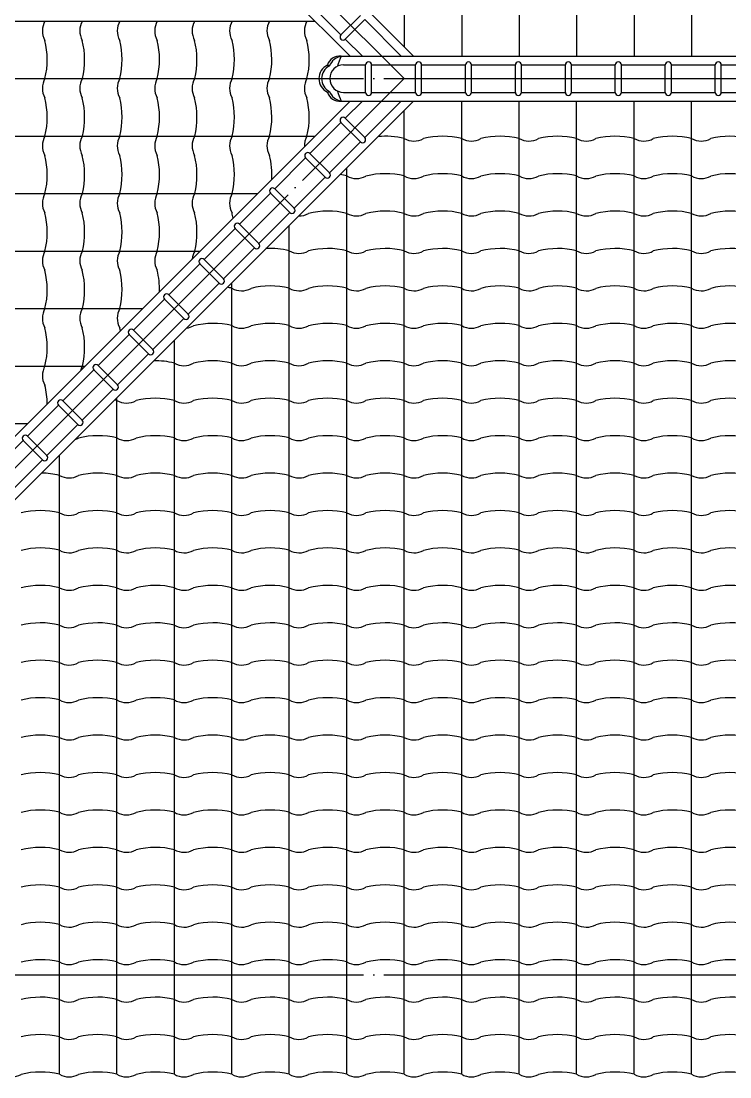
# Model space of a CAD drawing. Extents: x 383128 to 416768, y -129942 to -106182.
# Drawn here: x 393956 to 397432, y -123371 to -118193 of the extents above; entities that cross this region are included whole.
import ezdxf

# ---------------------------------------------------------------- set-up
doc = ezdxf.new("R2010")
doc.units = 0
doc.header["$LTSCALE"] = 50
doc.header["$MEASUREMENT"] = 0
doc.linetypes.add('CEN', pattern=[62, 60, -1, 0, -1])
for name, color, linetype in [('CEN', 1, 'CEN'), ('HAT', 5, 'CONTINUOUS'), ('WALLI', 4, 'CONTINUOUS'), ('WID', 4, 'CONTINUOUS')]:
    doc.layers.add(name, color=color, linetype=linetype)

msp = doc.modelspace()

# ---------------------------------------------------------------- linework, layer by layer
at = {"layer": 'CEN'}
for p, q in [((390951.4073, -113591.19446), (395834.96789, -118474.75505)), ((389534.96789, -118474.75505), (412564.96789, -118474.75505)), ((390951.4073, -123358.31564), (395834.96789, -118474.75505)), ((389534.96789, -122869.75505), (412564.96789, -122869.75505))]:
    msp.add_line(p, q, dxfattribs=at)
at = {"layer": 'HAT'}
for centre, radius, start, end in [((394155.73601, -118240.35455), 95.87176, 150.15227281, 209.09707672), ((394339.33449, -118240.35455), 95.87176, 150.15227281, 209.09707672), ((394522.93298, -118240.35455), 95.87176, 150.15227281, 209.09707672), ((394706.53146, -118240.35455), 95.87176, 150.15227281, 209.09707672), ((394890.12995, -118240.35455), 95.87176, 150.15227281, 209.09707672), ((395073.72843, -118240.35455), 95.87176, 150.15227281, 209.09707672), ((395257.32691, -118240.35455), 95.87176, 150.15227281, 209.09707672), ((395440.9254, -118240.35455), 95.87176, 150.15227281, 209.09707672), ((393689.40208, -118382.12559), 394.21657, 346.41008733, 13.96702935), ((393873.00056, -118382.1256), 394.21657, 346.41008733, 13.96702935), ((394056.59905, -118382.1256), 394.21657, 346.41008733, 13.96702935), ((394240.19753, -118382.1256), 394.21657, 346.41008733, 13.96702935), ((394423.79602, -118382.1256), 394.21657, 346.41008733, 13.96702935), ((394607.3945, -118382.1256), 394.21657, 346.41008733, 13.96702935), ((394790.99298, -118382.1256), 394.21657, 346.41008733, 13.96702935), ((394974.59147, -118382.1256), 394.21657, 346.41008733, 13.96702935), ((394155.73601, -118522.4701), 95.87176, 150.15227281, 209.09707672), ((394339.33449, -118522.4701), 95.87176, 150.15227281, 209.09707672), ((394522.93298, -118522.4701), 95.87176, 150.15227281, 209.09707672), ((394706.53146, -118522.4701), 95.87176, 150.15227281, 209.09707672), ((394890.12995, -118522.4701), 95.87176, 150.15227281, 209.09707672), ((395073.72843, -118522.4701), 95.87176, 150.15227281, 209.09707672), ((395257.32691, -118522.4701), 95.87176, 150.15227281, 209.09707672), ((395440.9254, -118522.4701), 95.87176, 150.15227281, 209.09707672), ((393689.40208, -118664.24115), 394.21657, 346.41008733, 13.96702935), ((393873.00056, -118664.24115), 394.21657, 346.41008733, 13.96702935), ((394056.59905, -118664.24115), 394.21657, 346.41008733, 13.96702935), ((394240.19753, -118664.24115), 394.21657, 346.41008733, 13.96702935), ((394423.79602, -118664.24115), 394.21657, 346.41008733, 13.96702935), ((394607.3945, -118664.24115), 394.21657, 346.41008733, 13.96702935), ((394790.99298, -118664.24115), 394.21657, 346.41008733, 13.96702935), ((394974.59147, -118664.24115), 394.21657, 346.41008733, 13.96702935), ((394155.3282, -118804.47812), 95.46458, 150.08643868, 209.16121863), ((394338.92668, -118804.47812), 95.46458, 150.08643868, 209.16121863), ((394522.52517, -118804.47812), 95.46458, 150.08643868, 209.16121863), ((394706.12365, -118804.47812), 95.46458, 150.08643868, 209.16121863), ((394889.72213, -118804.47812), 95.46458, 150.08643868, 209.16121863), ((395073.32062, -118804.47812), 95.46458, 150.08643868, 209.16121863), ((395256.9191, -118804.47812), 95.46458, 150.08643868, 209.16121863), ((395440.51759, -118804.47812), 95.46458, 150.08643868, 182.71454482), ((395742.12624, -119151.53299), 394.21657, 76.41008733, 95.20799504), ((395882.36321, -118685.60687), 95.46458, 240.08643868, 299.16121863), ((396024.0296, -119151.53299), 394.21657, 76.41008733, 103.96702935), ((396164.26657, -118685.60687), 95.46458, 240.08643868, 299.16121863), ((396305.93296, -119151.53299), 394.21657, 76.41008733, 103.96702935), ((396446.16993, -118685.60687), 95.46458, 240.08643868, 299.16121863), ((396587.83632, -119151.53299), 394.21657, 76.41008733, 103.96702935), ((396728.07329, -118685.60687), 95.46458, 240.08643868, 299.16121863), ((396869.73969, -119151.53299), 394.21657, 76.41008733, 103.96702935), ((397009.97665, -118685.60687), 95.46458, 240.08643868, 299.16121863), ((397151.64305, -119151.53299), 394.21657, 76.41008733, 103.96702935), ((397291.88001, -118685.60687), 95.46458, 240.08643868, 299.16121863), ((397433.54641, -119151.53299), 394.21657, 76.41008733, 103.96702935), ((393689.40208, -118946.14451), 394.21657, 346.41008733, 13.96702935), ((393873.00056, -118946.14451), 394.21657, 346.41008733, 13.96702935), ((394056.59905, -118946.14451), 394.21657, 346.41008733, 13.96702935), ((394240.19753, -118946.14451), 394.21657, 346.41008733, 13.96702935), ((394423.79602, -118946.14451), 394.21657, 346.41008733, 13.96702935), ((394607.3945, -118946.14451), 394.21657, 346.41008733, 13.96702935), ((394790.99299, -118946.14451), 394.21657, 356.58146564, 13.96702935), ((395460.22288, -119335.13147), 394.21657, 76.41008733, 81.30213785), ((395742.12624, -119335.13147), 394.21657, 76.41008733, 103.96702935), ((396024.0296, -119335.13147), 394.21657, 76.41008733, 103.96702935), ((396305.93296, -119335.13147), 394.21657, 76.41008733, 103.96702935), ((396587.83632, -119335.13147), 394.21657, 76.41008733, 103.96702935), ((396869.73969, -119335.13147), 394.21657, 76.41008733, 103.96702935), ((397151.64305, -119335.13147), 394.21657, 76.41008733, 103.96702935), ((397433.54641, -119335.13147), 394.21657, 76.41008733, 103.96702935), ((395600.45984, -118869.20536), 95.46458, 240.08643868, 299.16121863), ((395882.36321, -118869.20536), 95.46458, 240.08643868, 299.16121863), ((396164.26657, -118869.20536), 95.46458, 240.08643868, 299.16121863), ((396446.16993, -118869.20536), 95.46458, 240.08643868, 299.16121863), ((396728.07329, -118869.20536), 95.46458, 240.08643868, 299.16121863), ((397009.97665, -118869.20536), 95.46458, 240.08643868, 299.16121863), ((397291.88001, -118869.20536), 95.46458, 240.08643868, 299.16121863), ((394155.3282, -119086.38148), 95.46458, 150.08643868, 209.16121863), ((394338.92668, -119086.38148), 95.46458, 150.08643868, 209.16121863), ((394522.52517, -119086.38148), 95.46458, 150.08643868, 209.16121863), ((394706.12365, -119086.38148), 95.46458, 150.08643868, 209.16121863), ((394889.72213, -119086.38148), 95.46458, 150.08643868, 209.16121863), ((395073.32062, -119086.38148), 95.46458, 150.08643868, 209.16121863), ((393689.40208, -119228.04787), 394.21657, 346.41008733, 13.96702935), ((393873.00056, -119228.04787), 394.21657, 346.41008733, 13.96702935), ((394056.59905, -119228.04787), 394.21657, 346.41008733, 13.96702935), ((394240.19753, -119228.04787), 394.21657, 346.41008733, 13.96702935), ((394423.79602, -119228.04787), 394.21657, 346.41008733, 13.96702935), ((394607.3945, -119228.04787), 394.21657, 10.13231357, 13.96702935), ((395318.55648, -119052.80384), 95.46458, 269.08392898, 299.16121863), ((395460.22288, -119518.72996), 394.21657, 76.41008733, 103.96702935), ((395600.45984, -119052.80384), 95.46458, 240.08643868, 299.16121863), ((395742.12624, -119518.72996), 394.21657, 76.41008733, 103.96702935), ((395882.36321, -119052.80384), 95.46458, 240.08643868, 299.16121863), ((396024.0296, -119518.72996), 394.21657, 76.41008733, 103.96702935), ((396164.26657, -119052.80384), 95.46458, 240.08643868, 299.16121863), ((396305.93296, -119518.72996), 394.21657, 76.41008733, 103.96702935), ((396446.16993, -119052.80384), 95.46458, 240.08643868, 299.16121863), ((396587.83632, -119518.72996), 394.21657, 76.41008733, 103.96702935), ((396728.07329, -119052.80384), 95.46458, 240.08643868, 299.16121863), ((396869.73969, -119518.72996), 394.21657, 76.41008733, 103.96702935), ((397009.97665, -119052.80384), 95.46458, 240.08643868, 299.16121863), ((397151.64305, -119518.72996), 394.21657, 76.41008733, 103.96702935), ((397291.88001, -119052.80384), 95.46458, 240.08643868, 299.16121863), ((397433.54641, -119518.72996), 394.21657, 76.41008733, 103.96702935), ((395178.31951, -119702.32844), 394.21657, 76.41008733, 93.16206255), ((395460.22288, -119702.32844), 394.21657, 76.41008733, 103.96702935), ((395742.12624, -119702.32844), 394.21657, 76.41008733, 103.96702935), ((396024.0296, -119702.32844), 394.21657, 76.41008733, 103.96702935), ((396305.93296, -119702.32844), 394.21657, 76.41008733, 103.96702935), ((396587.83632, -119702.32844), 394.21657, 76.41008733, 103.96702935), ((396869.73969, -119702.32844), 394.21657, 76.41008733, 103.96702935), ((397151.64305, -119702.32844), 394.21657, 76.41008733, 103.96702935), ((397433.54641, -119702.32844), 394.21657, 76.41008733, 103.96702935), ((394155.3282, -119368.28484), 95.46458, 150.08643868, 209.16121863), ((394338.92668, -119368.28484), 95.46458, 150.08643868, 209.16121863), ((394522.52517, -119368.28484), 95.46458, 150.08643868, 209.16121863), ((394706.12365, -119368.28484), 95.46458, 150.08643868, 209.16121863), ((394889.72213, -119368.28484), 95.46458, 150.08643868, 174.7179585), ((395318.55648, -119236.40232), 95.46458, 240.08643868, 299.16121863), ((395600.45984, -119236.40232), 95.46458, 240.08643868, 299.16121863), ((395882.36321, -119236.40232), 95.46458, 240.08643868, 299.16121863), ((396164.26657, -119236.40232), 95.46458, 240.08643868, 299.16121863), ((396446.16993, -119236.40232), 95.46458, 240.08643868, 299.16121863), ((396728.07329, -119236.40232), 95.46458, 240.08643868, 299.16121863), ((397009.97665, -119236.40232), 95.46458, 240.08643868, 299.16121863), ((397291.88001, -119236.40232), 95.46458, 240.08643868, 299.16121863), ((393689.40208, -119509.95124), 394.21657, 346.41008733, 13.96702935), ((393873.00056, -119509.95124), 394.21657, 346.41008733, 13.96702935), ((394056.59905, -119509.95124), 394.21657, 346.41008733, 13.96702935), ((394240.19753, -119509.95124), 394.21657, 358.5582242, 13.96702935), ((394896.41615, -119885.92693), 394.21657, 76.41008733, 79.65996487), ((395036.65312, -119420.00081), 95.46458, 240.08643868, 299.16121863), ((395178.31951, -119885.92693), 394.21657, 76.41008733, 103.96702935), ((395318.55648, -119420.00081), 95.46458, 240.08643868, 299.16121863), ((395460.22288, -119885.92693), 394.21657, 76.41008733, 103.96702935), ((395600.45984, -119420.00081), 95.46458, 240.08643868, 299.16121863), ((395742.12624, -119885.92693), 394.21657, 76.41008733, 103.96702935), ((395882.36321, -119420.00081), 95.46458, 240.08643868, 299.16121863), ((396024.0296, -119885.92693), 394.21657, 76.41008733, 103.96702935), ((396164.26657, -119420.00081), 95.46458, 240.08643868, 299.16121863), ((396305.93296, -119885.92693), 394.21657, 76.41008733, 103.96702935), ((396446.16993, -119420.00081), 95.46458, 240.08643868, 299.16121863), ((396587.83632, -119885.92693), 394.21657, 76.41008733, 103.96702935), ((396728.07329, -119420.00081), 95.46458, 240.08643868, 299.16121863), ((396869.73969, -119885.92693), 394.21657, 76.41008733, 103.96702935), ((397009.97665, -119420.00081), 95.46458, 240.08643868, 299.16121863), ((397151.64305, -119885.92693), 394.21657, 76.41008733, 103.96702935), ((397291.88001, -119420.00081), 95.46458, 240.08643868, 299.16121863), ((397433.54641, -119885.92693), 394.21657, 76.41008733, 103.96702935), ((394155.3282, -119650.1882), 95.46458, 150.08643868, 209.16121863), ((394338.92668, -119650.1882), 95.46458, 150.08643868, 209.16121863), ((394522.52517, -119650.1882), 95.46458, 150.08643868, 209.16121863), ((393689.40208, -119791.8546), 394.21657, 346.41008733, 13.96702935), ((393873.00056, -119791.8546), 394.21657, 346.41008733, 13.96702935), ((394056.59905, -119791.8546), 394.21657, 11.74645983, 13.96702935), ((394754.74976, -119603.59929), 95.46458, 277.38087278, 299.16121863), ((394896.41615, -120069.52541), 394.21657, 76.41008733, 103.96702935), ((395036.65312, -119603.59929), 95.46458, 240.08643868, 299.16121863), ((395178.31951, -120069.52541), 394.21657, 76.41008733, 103.96702935), ((395318.55648, -119603.59929), 95.46458, 240.08643868, 299.16121863), ((395460.22288, -120069.52541), 394.21657, 76.41008733, 103.96702935), ((395600.45984, -119603.59929), 95.46458, 240.08643868, 299.16121863), ((395742.12624, -120069.52541), 394.21657, 76.41008733, 103.96702935), ((395882.36321, -119603.59929), 95.46458, 240.08643868, 299.16121863), ((396024.0296, -120069.52541), 394.21657, 76.41008733, 103.96702935), ((396164.26657, -119603.59929), 95.46458, 240.08643868, 299.16121863), ((396305.93296, -120069.52541), 394.21657, 76.41008733, 103.96702935), ((396446.16993, -119603.59929), 95.46458, 240.08643868, 299.16121863), ((396587.83632, -120069.52541), 394.21657, 76.41008733, 103.96702935), ((396728.07329, -119603.59929), 95.46458, 240.08643868, 299.16121863), ((396869.73969, -120069.52541), 394.21657, 76.41008733, 103.96702935), ((397009.97665, -119603.59929), 95.46458, 240.08643868, 299.16121863), ((397151.64305, -120069.52541), 394.21657, 76.41008733, 103.96702935), ((397291.88001, -119603.59929), 95.46458, 240.08643868, 299.16121863), ((397433.54641, -120069.52541), 394.21657, 76.41008733, 103.96702935), ((394614.51279, -120253.12389), 394.21657, 76.41008733, 91.19469741), ((394754.74976, -119787.19778), 95.46458, 240.08643868, 299.16121863), ((394896.41615, -120253.12389), 394.21657, 76.41008733, 103.96702935), ((395036.65312, -119787.19778), 95.46458, 240.08643868, 299.16121863), ((395178.31951, -120253.12389), 394.21657, 76.41008733, 103.96702935), ((395318.55648, -119787.19778), 95.46458, 240.08643868, 299.16121863), ((395460.22288, -120253.12389), 394.21657, 76.41008733, 103.96702935), ((395600.45984, -119787.19778), 95.46458, 240.08643868, 299.16121863), ((395742.12624, -120253.12389), 394.21657, 76.41008733, 103.96702935), ((395882.36321, -119787.19778), 95.46458, 240.08643868, 299.16121863), ((396024.0296, -120253.12389), 394.21657, 76.41008733, 103.96702935), ((396164.26657, -119787.19778), 95.46458, 240.08643868, 299.16121863), ((396305.93296, -120253.12389), 394.21657, 76.41008733, 103.96702935), ((396446.16993, -119787.19778), 95.46458, 240.08643868, 299.16121863), ((396587.83632, -120253.12389), 394.21657, 76.41008733, 103.96702935), ((396728.07329, -119787.19778), 95.46458, 240.08643868, 299.16121863), ((396869.73969, -120253.12389), 394.21657, 76.41008733, 103.96702935), ((397009.97665, -119787.19778), 95.46458, 240.08643868, 299.16121863), ((397151.64305, -120253.12389), 394.21657, 76.41008733, 103.96702935), ((397291.88001, -119787.19778), 95.46458, 240.08643868, 299.16121863), ((397433.54641, -120253.12389), 394.21657, 76.41008733, 103.96702935), ((394155.3282, -119932.09156), 95.46458, 150.08643868, 209.16121863), ((394338.92668, -119932.09156), 95.46458, 150.08643868, 165.05170072), ((393689.40208, -120073.75796), 394.21657, 0.46569765, 13.96702935), ((394332.60943, -120436.72238), 394.21657, 76.41008733, 78.04971809), ((394472.8464, -119970.79626), 95.46458, 240.08643868, 299.16121863), ((394614.51279, -120436.72238), 394.21657, 76.41008733, 103.96702935), ((394754.74976, -119970.79626), 95.46458, 240.08643868, 299.16121863), ((394896.41615, -120436.72238), 394.21657, 76.41008733, 103.96702935), ((395036.65312, -119970.79626), 95.46458, 240.08643868, 299.16121863), ((395178.31951, -120436.72238), 394.21657, 76.41008733, 103.96702935), ((395318.55648, -119970.79626), 95.46458, 240.08643868, 299.16121863), ((395460.22288, -120436.72238), 394.21657, 76.41008733, 103.96702935), ((395600.45984, -119970.79626), 95.46458, 240.08643868, 299.16121863), ((395742.12624, -120436.72238), 394.21657, 76.41008733, 103.96702935), ((395882.36321, -119970.79626), 95.46458, 240.08643868, 299.16121863), ((396024.0296, -120436.72238), 394.21657, 76.41008733, 103.96702935), ((396164.26657, -119970.79626), 95.46458, 240.08643868, 299.16121863), ((396305.93296, -120436.72238), 394.21657, 76.41008733, 103.96702935), ((396446.16993, -119970.79626), 95.46458, 240.08643868, 299.16121863), ((396587.83632, -120436.72238), 394.21657, 76.41008733, 103.96702935), ((396728.07329, -119970.79626), 95.46458, 240.08643868, 299.16121863), ((396869.73969, -120436.72238), 394.21657, 76.41008733, 103.96702935), ((397009.97665, -119970.79626), 95.46458, 240.08643868, 299.16121863), ((397151.64305, -120436.72238), 394.21657, 76.41008733, 103.96702935), ((397291.88001, -119970.79626), 95.46458, 240.08643868, 299.16121863), ((397433.54641, -120436.72238), 394.21657, 76.41008733, 103.96702935), ((394190.94303, -120154.39474), 95.46458, 287.68042512, 299.16121863), ((394332.60943, -120620.32086), 394.21657, 76.41008733, 103.96702935), ((394472.8464, -120154.39474), 95.46458, 240.08643868, 299.16121863), ((394614.51279, -120620.32086), 394.21657, 76.41008733, 103.96702935), ((394754.74976, -120154.39474), 95.46458, 240.08643868, 299.16121863), ((394896.41615, -120620.32086), 394.21657, 76.41008733, 103.96702935), ((395036.65312, -120154.39474), 95.46458, 240.08643868, 299.16121863), ((395178.31951, -120620.32086), 394.21657, 76.41008733, 103.96702935), ((395318.55648, -120154.39474), 95.46458, 240.08643868, 299.16121863), ((395460.22288, -120620.32086), 394.21657, 76.41008733, 103.96702935), ((395600.45984, -120154.39474), 95.46458, 240.08643868, 299.16121863), ((395742.12624, -120620.32086), 394.21657, 76.41008733, 103.96702935), ((395882.36321, -120154.39474), 95.46458, 240.08643868, 299.16121863), ((396024.0296, -120620.32086), 394.21657, 76.41008733, 103.96702935), ((396164.26657, -120154.39474), 95.46458, 240.08643868, 299.16121863), ((396305.93296, -120620.32086), 394.21657, 76.41008733, 103.96702935), ((396446.16993, -120154.39474), 95.46458, 240.08643868, 299.16121863), ((396587.83632, -120620.32086), 394.21657, 76.41008733, 103.96702935), ((396728.07329, -120154.39474), 95.46458, 240.08643868, 299.16121863), ((396869.73969, -120620.32086), 394.21657, 76.41008733, 103.96702935), ((397009.97665, -120154.39474), 95.46458, 240.08643868, 299.16121863), ((397151.64305, -120620.32086), 394.21657, 76.41008733, 103.96702935), ((397291.88001, -120154.39474), 95.46458, 240.08643868, 299.16121863), ((397433.54641, -120620.32086), 394.21657, 76.41008733, 103.96702935), ((394050.70607, -120803.91935), 394.21657, 76.41008733, 89.29540089), ((394190.94303, -120337.99323), 95.46458, 240.08643868, 299.16121863), ((394332.60943, -120803.91935), 394.21657, 76.41008733, 103.96702935), ((394472.8464, -120337.99323), 95.46458, 240.08643868, 299.16121863), ((394614.51279, -120803.91935), 394.21657, 76.41008733, 103.96702935), ((394754.74976, -120337.99323), 95.46458, 240.08643868, 299.16121863), ((394896.41615, -120803.91935), 394.21657, 76.41008733, 103.96702935), ((395036.65312, -120337.99323), 95.46458, 240.08643868, 299.16121863), ((395178.31951, -120803.91935), 394.21657, 76.41008733, 103.96702935), ((395318.55648, -120337.99323), 95.46458, 240.08643868, 299.16121863), ((395460.22288, -120803.91935), 394.21657, 76.41008733, 103.96702935), ((395600.45984, -120337.99323), 95.46458, 240.08643868, 299.16121863), ((395742.12624, -120803.91935), 394.21657, 76.41008733, 103.96702935), ((395882.36321, -120337.99323), 95.46458, 240.08643868, 299.16121863), ((396024.0296, -120803.91935), 394.21657, 76.41008733, 103.96702935), ((396164.26657, -120337.99323), 95.46458, 240.08643868, 299.16121863), ((396305.93296, -120803.91935), 394.21657, 76.41008733, 103.96702935), ((396446.16993, -120337.99323), 95.46458, 240.08643868, 299.16121863), ((396587.83632, -120803.91935), 394.21657, 76.41008733, 103.96702935), ((396728.07329, -120337.99323), 95.46458, 240.08643868, 299.16121863), ((396869.73969, -120803.91935), 394.21657, 76.41008733, 103.96702935), ((397009.97665, -120337.99323), 95.46458, 240.08643868, 299.16121863), ((397151.64305, -120803.91935), 394.21657, 76.41008733, 103.96702935), ((397291.88001, -120337.99323), 95.46458, 240.08643868, 299.16121863), ((397433.54641, -120803.91935), 394.21657, 76.41008733, 103.96702935), ((394050.70607, -120987.51783), 394.21657, 76.41008733, 103.96702935), ((394190.94303, -120521.59171), 95.46458, 240.08643868, 299.16121863), ((394332.60943, -120987.51783), 394.21657, 76.41008733, 103.96702935), ((394472.8464, -120521.59171), 95.46458, 240.08643868, 299.16121863), ((394614.51279, -120987.51783), 394.21657, 76.41008733, 103.96702935), ((394754.74976, -120521.59171), 95.46458, 240.08643868, 299.16121863), ((394896.41615, -120987.51783), 394.21657, 76.41008733, 103.96702935), ((395036.65312, -120521.59171), 95.46458, 240.08643868, 299.16121863), ((395178.31951, -120987.51783), 394.21657, 76.41008733, 103.96702935), ((395318.55648, -120521.59171), 95.46458, 240.08643868, 299.16121863), ((395460.22288, -120987.51783), 394.21657, 76.41008733, 103.96702935), ((395600.45984, -120521.59171), 95.46458, 240.08643868, 299.16121863), ((395742.12624, -120987.51783), 394.21657, 76.41008733, 103.96702935), ((395882.36321, -120521.59171), 95.46458, 240.08643868, 299.16121863), ((396024.0296, -120987.51783), 394.21657, 76.41008733, 103.96702935), ((396164.26657, -120521.59171), 95.46458, 240.08643868, 299.16121863), ((396305.93296, -120987.51783), 394.21657, 76.41008733, 103.96702935), ((396446.16993, -120521.59171), 95.46458, 240.08643868, 299.16121863), ((396587.83632, -120987.51783), 394.21657, 76.41008733, 103.96702935), ((396728.07329, -120521.59171), 95.46458, 240.08643868, 299.16121863), ((396869.73969, -120987.51783), 394.21657, 76.41008733, 103.96702935), ((397009.97665, -120521.59171), 95.46458, 240.08643868, 299.16121863), ((397151.64305, -120987.51783), 394.21657, 76.41008733, 103.96702935), ((397291.88001, -120521.59171), 95.46458, 240.08643868, 299.16121863), ((397433.54641, -120987.51783), 394.21657, 76.41008733, 103.96702935), ((394050.70607, -121171.11631), 394.21657, 76.41008733, 103.96702935), ((394190.94303, -120705.1902), 95.46458, 240.08643868, 299.16121863), ((394332.60943, -121171.11631), 394.21657, 76.41008733, 103.96702935), ((394472.8464, -120705.1902), 95.46458, 240.08643868, 299.16121863), ((394614.51279, -121171.11631), 394.21657, 76.41008733, 103.96702935), ((394754.74976, -120705.1902), 95.46458, 240.08643868, 299.16121863), ((394896.41615, -121171.11631), 394.21657, 76.41008733, 103.96702935), ((395036.65312, -120705.1902), 95.46458, 240.08643868, 299.16121863), ((395178.31951, -121171.11631), 394.21657, 76.41008733, 103.96702935), ((395318.55648, -120705.1902), 95.46458, 240.08643868, 299.16121863), ((395460.22288, -121171.11631), 394.21657, 76.41008733, 103.96702935), ((395600.45984, -120705.1902), 95.46458, 240.08643868, 299.16121863), ((395742.12624, -121171.11631), 394.21657, 76.41008733, 103.96702935), ((395882.36321, -120705.1902), 95.46458, 240.08643868, 299.16121863), ((396024.0296, -121171.11631), 394.21657, 76.41008733, 103.96702935), ((396164.26657, -120705.1902), 95.46458, 240.08643868, 299.16121863), ((396305.93296, -121171.11631), 394.21657, 76.41008733, 103.96702935), ((396446.16993, -120705.1902), 95.46458, 240.08643868, 299.16121863), ((396587.83632, -121171.11631), 394.21657, 76.41008733, 103.96702935), ((396728.07329, -120705.1902), 95.46458, 240.08643868, 299.16121863), ((396869.73969, -121171.11631), 394.21657, 76.41008733, 103.96702935), ((397009.97665, -120705.1902), 95.46458, 240.08643868, 299.16121863), ((397151.64305, -121171.11631), 394.21657, 76.41008733, 103.96702935), ((397291.88001, -120705.1902), 95.46458, 240.08643868, 299.16121863), ((397433.54641, -121171.11631), 394.21657, 76.41008733, 103.96702935), ((394050.70607, -121354.7148), 394.21657, 76.41008733, 103.96702935), ((394332.60943, -121354.7148), 394.21657, 76.41008733, 103.96702935), ((394614.51279, -121354.7148), 394.21657, 76.41008733, 103.96702935), ((394896.41615, -121354.7148), 394.21657, 76.41008733, 103.96702935), ((395178.31951, -121354.7148), 394.21657, 76.41008733, 103.96702935), ((395460.22288, -121354.7148), 394.21657, 76.41008733, 103.96702935), ((395742.12624, -121354.7148), 394.21657, 76.41008733, 103.96702935), ((396024.0296, -121354.7148), 394.21657, 76.41008733, 103.96702935), ((396305.93296, -121354.7148), 394.21657, 76.41008733, 103.96702935), ((396587.83632, -121354.7148), 394.21657, 76.41008733, 103.96702935), ((396869.73969, -121354.7148), 394.21657, 76.41008733, 103.96702935), ((397151.64305, -121354.7148), 394.21657, 76.41008733, 103.96702935), ((397433.54641, -121354.7148), 394.21657, 76.41008733, 103.96702935), ((394190.94303, -120888.78868), 95.46458, 240.08643868, 299.16121863), ((394472.8464, -120888.78868), 95.46458, 240.08643868, 299.16121863), ((394754.74976, -120888.78868), 95.46458, 240.08643868, 299.16121863), ((395036.65312, -120888.78868), 95.46458, 240.08643868, 299.16121863), ((395318.55648, -120888.78868), 95.46458, 240.08643868, 299.16121863), ((395600.45984, -120888.78868), 95.46458, 240.08643868, 299.16121863), ((395882.36321, -120888.78868), 95.46458, 240.08643868, 299.16121863), ((396164.26657, -120888.78868), 95.46458, 240.08643868, 299.16121863), ((396446.16993, -120888.78868), 95.46458, 240.08643868, 299.16121863), ((396728.07329, -120888.78868), 95.46458, 240.08643868, 299.16121863), ((397009.97665, -120888.78868), 95.46458, 240.08643868, 299.16121863), ((397291.88001, -120888.78868), 95.46458, 240.08643868, 299.16121863), ((394050.70607, -121538.31328), 394.21657, 76.41008733, 103.96702935), ((394190.94303, -121072.38717), 95.46458, 240.08643868, 299.16121863), ((394332.60943, -121538.31328), 394.21657, 76.41008733, 103.96702935), ((394472.8464, -121072.38717), 95.46458, 240.08643868, 299.16121863), ((394614.51279, -121538.31328), 394.21657, 76.41008733, 103.96702935), ((394754.74976, -121072.38717), 95.46458, 240.08643868, 299.16121863), ((394896.41615, -121538.31328), 394.21657, 76.41008733, 103.96702935), ((395036.65312, -121072.38717), 95.46458, 240.08643868, 299.16121863), ((395178.31951, -121538.31328), 394.21657, 76.41008733, 103.96702935), ((395318.55648, -121072.38717), 95.46458, 240.08643868, 299.16121863), ((395460.22288, -121538.31328), 394.21657, 76.41008733, 103.96702935), ((395600.45984, -121072.38717), 95.46458, 240.08643868, 299.16121863), ((395742.12624, -121538.31328), 394.21657, 76.41008733, 103.96702935), ((395882.36321, -121072.38717), 95.46458, 240.08643868, 299.16121863), ((396024.0296, -121538.31328), 394.21657, 76.41008733, 103.96702935), ((396164.26657, -121072.38717), 95.46458, 240.08643868, 299.16121863), ((396305.93296, -121538.31328), 394.21657, 76.41008733, 103.96702935), ((396446.16993, -121072.38717), 95.46458, 240.08643868, 299.16121863), ((396587.83632, -121538.31328), 394.21657, 76.41008733, 103.96702935), ((396728.07329, -121072.38717), 95.46458, 240.08643868, 299.16121863), ((396869.73969, -121538.31328), 394.21657, 76.41008733, 103.96702935), ((397009.97665, -121072.38717), 95.46458, 240.08643868, 299.16121863), ((397151.64305, -121538.31328), 394.21657, 76.41008733, 103.96702935), ((397291.88001, -121072.38717), 95.46458, 240.08643868, 299.16121863), ((397433.54641, -121538.31328), 394.21657, 76.41008733, 103.96702935), ((394050.70607, -121721.91177), 394.21657, 76.41008733, 103.96702935), ((394332.60943, -121721.91177), 394.21657, 76.41008733, 103.96702935), ((394614.51279, -121721.91177), 394.21657, 76.41008733, 103.96702935), ((394896.41615, -121721.91177), 394.21657, 76.41008733, 103.96702935), ((395178.31951, -121721.91177), 394.21657, 76.41008733, 103.96702935), ((395460.22288, -121721.91177), 394.21657, 76.41008733, 103.96702935), ((395742.12624, -121721.91177), 394.21657, 76.41008733, 103.96702935), ((396024.0296, -121721.91177), 394.21657, 76.41008733, 103.96702935), ((396305.93296, -121721.91177), 394.21657, 76.41008733, 103.96702935), ((396587.83632, -121721.91177), 394.21657, 76.41008733, 103.96702935), ((396869.73969, -121721.91177), 394.21657, 76.41008733, 103.96702935), ((397151.64305, -121721.91177), 394.21657, 76.41008733, 103.96702935), ((397433.54641, -121721.91177), 394.21657, 76.41008733, 103.96702935), ((394190.94303, -121255.98565), 95.46458, 240.08643868, 299.16121863), ((394472.8464, -121255.98565), 95.46458, 240.08643868, 299.16121863), ((394754.74976, -121255.98565), 95.46458, 240.08643868, 299.16121863), ((395036.65312, -121255.98565), 95.46458, 240.08643868, 299.16121863), ((395318.55648, -121255.98565), 95.46458, 240.08643868, 299.16121863), ((395600.45984, -121255.98565), 95.46458, 240.08643868, 299.16121863), ((395882.36321, -121255.98565), 95.46458, 240.08643868, 299.16121863), ((396164.26657, -121255.98565), 95.46458, 240.08643868, 299.16121863), ((396446.16993, -121255.98565), 95.46458, 240.08643868, 299.16121863), ((396728.07329, -121255.98565), 95.46458, 240.08643868, 299.16121863), ((397009.97665, -121255.98565), 95.46458, 240.08643868, 299.16121863), ((397291.88001, -121255.98565), 95.46458, 240.08643868, 299.16121863), ((394050.70607, -121905.51025), 394.21657, 76.41008733, 103.96702935), ((394190.94303, -121439.58413), 95.46458, 240.08643868, 299.16121863), ((394332.60943, -121905.51025), 394.21657, 76.41008733, 103.96702935), ((394472.8464, -121439.58413), 95.46458, 240.08643868, 299.16121863), ((394614.51279, -121905.51025), 394.21657, 76.41008733, 103.96702935), ((394754.74976, -121439.58413), 95.46458, 240.08643868, 299.16121863), ((394896.41615, -121905.51025), 394.21657, 76.41008733, 103.96702935), ((395036.65312, -121439.58413), 95.46458, 240.08643868, 299.16121863), ((395178.31951, -121905.51025), 394.21657, 76.41008733, 103.96702935), ((395318.55648, -121439.58413), 95.46458, 240.08643868, 299.16121863), ((395460.22288, -121905.51025), 394.21657, 76.41008733, 103.96702935), ((395600.45984, -121439.58413), 95.46458, 240.08643868, 299.16121863), ((395742.12624, -121905.51025), 394.21657, 76.41008733, 103.96702935), ((395882.36321, -121439.58413), 95.46458, 240.08643868, 299.16121863), ((396024.0296, -121905.51025), 394.21657, 76.41008733, 103.96702935), ((396164.26657, -121439.58413), 95.46458, 240.08643868, 299.16121863), ((396305.93296, -121905.51025), 394.21657, 76.41008733, 103.96702935), ((396446.16993, -121439.58413), 95.46458, 240.08643868, 299.16121863), ((396587.83632, -121905.51025), 394.21657, 76.41008733, 103.96702935), ((396728.07329, -121439.58413), 95.46458, 240.08643868, 299.16121863), ((396869.73969, -121905.51025), 394.21657, 76.41008733, 103.96702935), ((397009.97665, -121439.58413), 95.46458, 240.08643868, 299.16121863), ((397151.64305, -121905.51025), 394.21657, 76.41008733, 103.96702935), ((397291.88001, -121439.58413), 95.46458, 240.08643868, 299.16121863), ((397433.54641, -121905.51025), 394.21657, 76.41008733, 103.96702935), ((394050.70607, -122089.10874), 394.21657, 76.41008733, 103.96702935), ((394190.94303, -121623.18262), 95.46458, 240.08643868, 299.16121863), ((394332.60943, -122089.10874), 394.21657, 76.41008733, 103.96702935), ((394472.8464, -121623.18262), 95.46458, 240.08643868, 299.16121863), ((394614.51279, -122089.10874), 394.21657, 76.41008733, 103.96702935), ((394754.74976, -121623.18262), 95.46458, 240.08643868, 299.16121863), ((394896.41615, -122089.10874), 394.21657, 76.41008733, 103.96702935), ((395036.65312, -121623.18262), 95.46458, 240.08643868, 299.16121863), ((395178.31951, -122089.10874), 394.21657, 76.41008733, 103.96702935), ((395318.55648, -121623.18262), 95.46458, 240.08643868, 299.16121863), ((395460.22288, -122089.10874), 394.21657, 76.41008733, 103.96702935), ((395600.45984, -121623.18262), 95.46458, 240.08643868, 299.16121863), ((395742.12624, -122089.10874), 394.21657, 76.41008733, 103.96702935), ((395882.36321, -121623.18262), 95.46458, 240.08643868, 299.16121863), ((396024.0296, -122089.10874), 394.21657, 76.41008733, 103.96702935), ((396164.26657, -121623.18262), 95.46458, 240.08643868, 299.16121863), ((396305.93296, -122089.10874), 394.21657, 76.41008733, 103.96702935), ((396446.16993, -121623.18262), 95.46458, 240.08643868, 299.16121863), ((396587.83632, -122089.10874), 394.21657, 76.41008733, 103.96702935), ((396728.07329, -121623.18262), 95.46458, 240.08643868, 299.16121863), ((396869.73969, -122089.10874), 394.21657, 76.41008733, 103.96702935), ((397009.97665, -121623.18262), 95.46458, 240.08643868, 299.16121863), ((397151.64305, -122089.10874), 394.21657, 76.41008733, 103.96702935), ((397291.88001, -121623.18262), 95.46458, 240.08643868, 299.16121863), ((397433.54641, -122089.10874), 394.21657, 76.41008733, 103.96702935), ((394050.70607, -122272.70722), 394.21657, 76.41008733, 103.96702935), ((394190.94303, -121806.7811), 95.46458, 240.08643868, 299.16121863), ((394332.60943, -122272.70722), 394.21657, 76.41008733, 103.96702935), ((394472.8464, -121806.7811), 95.46458, 240.08643868, 299.16121863), ((394614.51279, -122272.70722), 394.21657, 76.41008733, 103.96702935), ((394754.74976, -121806.7811), 95.46458, 240.08643868, 299.16121863), ((394896.41615, -122272.70722), 394.21657, 76.41008733, 103.96702935), ((395036.65312, -121806.7811), 95.46458, 240.08643868, 299.16121863), ((395178.31951, -122272.70722), 394.21657, 76.41008733, 103.96702935), ((395318.55648, -121806.7811), 95.46458, 240.08643868, 299.16121863), ((395460.22288, -122272.70722), 394.21657, 76.41008733, 103.96702935), ((395600.45984, -121806.7811), 95.46458, 240.08643868, 299.16121863), ((395742.12624, -122272.70722), 394.21657, 76.41008733, 103.96702935), ((395882.36321, -121806.7811), 95.46458, 240.08643868, 299.16121863), ((396024.0296, -122272.70722), 394.21657, 76.41008733, 103.96702935), ((396164.26657, -121806.7811), 95.46458, 240.08643868, 299.16121863), ((396305.93296, -122272.70722), 394.21657, 76.41008733, 103.96702935), ((396446.16993, -121806.7811), 95.46458, 240.08643868, 299.16121863), ((396587.83632, -122272.70722), 394.21657, 76.41008733, 103.96702935), ((396728.07329, -121806.7811), 95.46458, 240.08643868, 299.16121863), ((396869.73969, -122272.70722), 394.21657, 76.41008733, 103.96702935), ((397009.97665, -121806.7811), 95.46458, 240.08643868, 299.16121863), ((397151.64305, -122272.70722), 394.21657, 76.41008733, 103.96702935), ((397291.88001, -121806.7811), 95.46458, 240.08643868, 299.16121863), ((397433.54641, -122272.70722), 394.21657, 76.41008733, 103.96702935), ((394050.70607, -122456.3057), 394.21657, 76.41008733, 103.96702935), ((394190.94303, -121990.37959), 95.46458, 240.08643868, 299.16121863), ((394332.60943, -122456.3057), 394.21657, 76.41008733, 103.96702935), ((394472.8464, -121990.37959), 95.46458, 240.08643868, 299.16121863), ((394614.51279, -122456.3057), 394.21657, 76.41008733, 103.96702935), ((394754.74976, -121990.37959), 95.46458, 240.08643868, 299.16121863), ((394896.41615, -122456.3057), 394.21657, 76.41008733, 103.96702935), ((395036.65312, -121990.37959), 95.46458, 240.08643868, 299.16121863), ((395178.31951, -122456.3057), 394.21657, 76.41008733, 103.96702935), ((395318.55648, -121990.37959), 95.46458, 240.08643868, 299.16121863), ((395460.22288, -122456.3057), 394.21657, 76.41008733, 103.96702935), ((395600.45984, -121990.37959), 95.46458, 240.08643868, 299.16121863), ((395742.12624, -122456.3057), 394.21657, 76.41008733, 103.96702935), ((395882.36321, -121990.37959), 95.46458, 240.08643868, 299.16121863), ((396024.0296, -122456.3057), 394.21657, 76.41008733, 103.96702935), ((396164.26657, -121990.37959), 95.46458, 240.08643868, 299.16121863), ((396305.93296, -122456.3057), 394.21657, 76.41008733, 103.96702935), ((396446.16993, -121990.37959), 95.46458, 240.08643868, 299.16121863), ((396587.83632, -122456.3057), 394.21657, 76.41008733, 103.96702935), ((396728.07329, -121990.37959), 95.46458, 240.08643868, 299.16121863), ((396869.73969, -122456.3057), 394.21657, 76.41008733, 103.96702935), ((397009.97665, -121990.37959), 95.46458, 240.08643868, 299.16121863), ((397151.64305, -122456.3057), 394.21657, 76.41008733, 103.96702935), ((397291.88001, -121990.37959), 95.46458, 240.08643868, 299.16121863), ((397433.54641, -122456.3057), 394.21657, 76.41008733, 103.96702935), ((394050.70607, -122639.90419), 394.21657, 76.41008733, 103.96702935), ((394190.94303, -122173.97807), 95.46458, 240.08643868, 299.16121863), ((394332.60943, -122639.90419), 394.21657, 76.41008733, 103.96702935), ((394472.8464, -122173.97807), 95.46458, 240.08643868, 299.16121863), ((394614.51279, -122639.90419), 394.21657, 76.41008733, 103.96702935), ((394754.74976, -122173.97807), 95.46458, 240.08643868, 299.16121863), ((394896.41615, -122639.90419), 394.21657, 76.41008733, 103.96702935), ((395036.65312, -122173.97807), 95.46458, 240.08643868, 299.16121863), ((395178.31951, -122639.90419), 394.21657, 76.41008733, 103.96702935), ((395318.55648, -122173.97807), 95.46458, 240.08643868, 299.16121863), ((395460.22288, -122639.90419), 394.21657, 76.41008733, 103.96702935), ((395600.45984, -122173.97807), 95.46458, 240.08643868, 299.16121863), ((395742.12624, -122639.90419), 394.21657, 76.41008733, 103.96702935), ((395882.36321, -122173.97807), 95.46458, 240.08643868, 299.16121863), ((396024.0296, -122639.90419), 394.21657, 76.41008733, 103.96702935), ((396164.26657, -122173.97807), 95.46458, 240.08643868, 299.16121863), ((396305.93296, -122639.90419), 394.21657, 76.41008733, 103.96702935), ((396446.16993, -122173.97807), 95.46458, 240.08643868, 299.16121863), ((396587.83632, -122639.90419), 394.21657, 76.41008733, 103.96702935), ((396728.07329, -122173.97807), 95.46458, 240.08643868, 299.16121863), ((396869.73969, -122639.90419), 394.21657, 76.41008733, 103.96702935), ((397009.97665, -122173.97807), 95.46458, 240.08643868, 299.16121863), ((397151.64305, -122639.90419), 394.21657, 76.41008733, 103.96702935), ((397291.88001, -122173.97807), 95.46458, 240.08643868, 299.16121863), ((397433.54641, -122639.90419), 394.21657, 76.41008733, 103.96702935), ((394050.70607, -122823.50267), 394.21657, 76.41008733, 103.96702935), ((394190.94303, -122357.57655), 95.46458, 240.08643868, 299.16121863), ((394332.60943, -122823.50267), 394.21657, 76.41008733, 103.96702935), ((394472.8464, -122357.57655), 95.46458, 240.08643868, 299.16121863), ((394614.51279, -122823.50267), 394.21657, 76.41008733, 103.96702935), ((394754.74976, -122357.57655), 95.46458, 240.08643868, 299.16121863), ((394896.41615, -122823.50267), 394.21657, 76.41008733, 103.96702935), ((395036.65312, -122357.57655), 95.46458, 240.08643868, 299.16121863), ((395178.31951, -122823.50267), 394.21657, 76.41008733, 103.96702935), ((395318.55648, -122357.57655), 95.46458, 240.08643868, 299.16121863), ((395460.22288, -122823.50267), 394.21657, 76.41008733, 103.96702935), ((395600.45984, -122357.57655), 95.46458, 240.08643868, 299.16121863), ((395742.12624, -122823.50267), 394.21657, 76.41008733, 103.96702935), ((395882.36321, -122357.57655), 95.46458, 240.08643868, 299.16121863), ((396024.0296, -122823.50267), 394.21657, 76.41008733, 103.96702935), ((396164.26657, -122357.57655), 95.46458, 240.08643868, 299.16121863), ((396305.93296, -122823.50267), 394.21657, 76.41008733, 103.96702935), ((396446.16993, -122357.57655), 95.46458, 240.08643868, 299.16121863), ((396587.83632, -122823.50267), 394.21657, 76.41008733, 103.96702935), ((396728.07329, -122357.57655), 95.46458, 240.08643868, 299.16121863), ((396869.73969, -122823.50267), 394.21657, 76.41008733, 103.96702935), ((397009.97665, -122357.57655), 95.46458, 240.08643868, 299.16121863), ((397151.64305, -122823.50267), 394.21657, 76.41008733, 103.96702935), ((397291.88001, -122357.57655), 95.46458, 240.08643868, 299.16121863), ((397433.54641, -122823.50267), 394.21657, 76.41008733, 103.96702935), ((394050.70607, -123007.10116), 394.21657, 76.41008733, 103.96702935), ((394190.94303, -122541.17504), 95.46458, 240.08643868, 299.16121863), ((394332.60943, -123007.10116), 394.21657, 76.41008733, 103.96702935), ((394472.8464, -122541.17504), 95.46458, 240.08643868, 299.16121863), ((394614.51279, -123007.10116), 394.21657, 76.41008733, 103.96702935), ((394754.74976, -122541.17504), 95.46458, 240.08643868, 299.16121863), ((394896.41615, -123007.10116), 394.21657, 76.41008733, 103.96702935), ((395036.65312, -122541.17504), 95.46458, 240.08643868, 299.16121863), ((395178.31951, -123007.10116), 394.21657, 76.41008733, 103.96702935), ((395318.55648, -122541.17504), 95.46458, 240.08643868, 299.16121863), ((395460.22288, -123007.10116), 394.21657, 76.41008733, 103.96702935), ((395600.45984, -122541.17504), 95.46458, 240.08643868, 299.16121863), ((395742.12624, -123007.10116), 394.21657, 76.41008733, 103.96702935), ((395882.36321, -122541.17504), 95.46458, 240.08643868, 299.16121863), ((396024.0296, -123007.10116), 394.21657, 76.41008733, 103.96702935), ((396164.26657, -122541.17504), 95.46458, 240.08643868, 299.16121863), ((396305.93296, -123007.10116), 394.21657, 76.41008733, 103.96702935), ((396446.16993, -122541.17504), 95.46458, 240.08643868, 299.16121863), ((396587.83632, -123007.10116), 394.21657, 76.41008733, 103.96702935), ((396728.07329, -122541.17504), 95.46458, 240.08643868, 299.16121863), ((396869.73969, -123007.10116), 394.21657, 76.41008733, 103.96702935), ((397009.97665, -122541.17504), 95.46458, 240.08643868, 299.16121863), ((397151.64305, -123007.10116), 394.21657, 76.41008733, 103.96702935), ((397291.88001, -122541.17504), 95.46458, 240.08643868, 299.16121863), ((397433.54641, -123007.10116), 394.21657, 76.41008733, 103.96702935), ((394050.70607, -123190.69964), 394.21657, 76.41008733, 103.96702935), ((394190.94303, -122724.77352), 95.46458, 240.08643868, 299.16121863), ((394332.60943, -123190.69964), 394.21657, 76.41008733, 103.96702935), ((394472.8464, -122724.77352), 95.46458, 240.08643868, 299.16121863), ((394614.51279, -123190.69964), 394.21657, 76.41008733, 103.96702935), ((394754.74976, -122724.77352), 95.46458, 240.08643868, 299.16121863), ((394896.41615, -123190.69964), 394.21657, 76.41008733, 103.96702935), ((395036.65312, -122724.77352), 95.46458, 240.08643868, 299.16121863), ((395178.31951, -123190.69964), 394.21657, 76.41008733, 103.96702935), ((395318.55648, -122724.77352), 95.46458, 240.08643868, 299.16121863), ((395460.22288, -123190.69964), 394.21657, 76.41008733, 103.96702935), ((395600.45984, -122724.77352), 95.46458, 240.08643868, 299.16121863), ((395742.12624, -123190.69964), 394.21657, 76.41008733, 103.96702935), ((395882.36321, -122724.77352), 95.46458, 240.08643868, 299.16121863), ((396024.0296, -123190.69964), 394.21657, 76.41008733, 103.96702935), ((396164.26657, -122724.77352), 95.46458, 240.08643868, 299.16121863), ((396305.93296, -123190.69964), 394.21657, 76.41008733, 103.96702935), ((396446.16993, -122724.77352), 95.46458, 240.08643868, 299.16121863), ((396587.83632, -123190.69964), 394.21657, 76.41008733, 103.96702935), ((396728.07329, -122724.77352), 95.46458, 240.08643868, 299.16121863), ((396869.73969, -123190.69964), 394.21657, 76.41008733, 103.96702935), ((397009.97665, -122724.77352), 95.46458, 240.08643868, 299.16121863), ((397151.64305, -123190.69964), 394.21657, 76.41008733, 103.96702935), ((397291.88001, -122724.77352), 95.46458, 240.08643868, 299.16121863), ((397433.54641, -123190.69964), 394.21657, 76.41008733, 103.96702935), ((394050.70607, -123374.29812), 394.21657, 76.41008733, 103.96702935), ((394332.60943, -123374.29812), 394.21657, 76.41008733, 103.96702935), ((394614.51279, -123374.29812), 394.21657, 76.41008733, 103.96702935), ((394896.41615, -123374.29812), 394.21657, 76.41008733, 103.96702935), ((395178.31951, -123374.29812), 394.21657, 76.41008733, 103.96702935), ((395460.22288, -123374.29812), 394.21657, 76.41008733, 103.96702935), ((395742.12624, -123374.29812), 394.21657, 76.41008733, 103.96702935), ((396024.0296, -123374.29812), 394.21657, 76.41008733, 103.96702935), ((396305.93296, -123374.29812), 394.21657, 76.41008733, 103.96702935), ((396587.83632, -123374.29812), 394.21657, 76.41008733, 103.96702935), ((396869.73969, -123374.29812), 394.21657, 76.41008733, 103.96702935), ((397151.64305, -123374.29812), 394.21657, 76.41008733, 103.96702935), ((397433.54641, -123374.29812), 394.21657, 76.41008733, 103.96702935), ((394190.94303, -122908.37201), 95.46458, 240.08643868, 299.16121863), ((394472.8464, -122908.37201), 95.46458, 240.08643868, 299.16121863), ((394754.74976, -122908.37201), 95.46458, 240.08643868, 299.16121863), ((395036.65312, -122908.37201), 95.46458, 240.08643868, 299.16121863), ((395318.55648, -122908.37201), 95.46458, 240.08643868, 299.16121863), ((395600.45984, -122908.37201), 95.46458, 240.08643868, 299.16121863), ((395882.36321, -122908.37201), 95.46458, 240.08643868, 299.16121863), ((396164.26657, -122908.37201), 95.46458, 240.08643868, 299.16121863), ((396446.16993, -122908.37201), 95.46458, 240.08643868, 299.16121863), ((396728.07329, -122908.37201), 95.46458, 240.08643868, 299.16121863), ((397009.97665, -122908.37201), 95.46458, 240.08643868, 299.16121863), ((397291.88001, -122908.37201), 95.46458, 240.08643868, 299.16121863), ((394050.70607, -123557.89661), 394.21657, 76.41008733, 103.96702935), ((394190.94303, -123091.97049), 95.46458, 240.08643868, 299.16121863), ((394332.60943, -123557.89661), 394.21657, 76.41008733, 103.96702935), ((394472.8464, -123091.97049), 95.46458, 240.08643868, 299.16121863), ((394614.51279, -123557.89661), 394.21657, 76.41008733, 103.96702935), ((394754.74976, -123091.97049), 95.46458, 240.08643868, 299.16121863), ((394896.41615, -123557.89661), 394.21657, 76.41008733, 103.96702935), ((395036.65312, -123091.97049), 95.46458, 240.08643868, 299.16121863), ((395178.31951, -123557.89661), 394.21657, 76.41008733, 103.96702935), ((395318.55648, -123091.97049), 95.46458, 240.08643868, 299.16121863), ((395460.22288, -123557.89661), 394.21657, 76.41008733, 103.96702935), ((395600.45984, -123091.97049), 95.46458, 240.08643868, 299.16121863), ((395742.12624, -123557.89661), 394.21657, 76.41008733, 103.96702935), ((395882.36321, -123091.97049), 95.46458, 240.08643868, 299.16121863), ((396024.0296, -123557.89661), 394.21657, 76.41008733, 103.96702935), ((396164.26657, -123091.97049), 95.46458, 240.08643868, 299.16121863), ((396305.93296, -123557.89661), 394.21657, 76.41008733, 103.96702935), ((396446.16993, -123091.97049), 95.46458, 240.08643868, 299.16121863), ((396587.83632, -123557.89661), 394.21657, 76.41008733, 103.96702935), ((396728.07329, -123091.97049), 95.46458, 240.08643868, 299.16121863), ((396869.73969, -123557.89661), 394.21657, 76.41008733, 103.96702935), ((397009.97665, -123091.97049), 95.46458, 240.08643868, 299.16121863), ((397151.64305, -123557.89661), 394.21657, 76.41008733, 103.96702935), ((397291.88001, -123091.97049), 95.46458, 240.08643868, 299.16121863), ((397433.54641, -123557.89661), 394.21657, 76.41008733, 103.96702935)]:
    msp.add_arc(centre, radius, start, end, dxfattribs=at)
at = {"layer": 'WALLI'}
for p, q in [((391194.49821, -113678.72188), (395880.53138, -118364.75505)), ((391038.93472, -113834.28538), (395569.4044, -118364.75505)), ((395372.47098, -118107.71756), (395524.49894, -118259.74552)), ((395619.95836, -118164.2861), (395524.49894, -118259.74552)), ((395641.17156, -118185.4993), (395545.71214, -118280.95872)), ((395641.17156, -118185.4993), (395820.42731, -118364.75505)), ((395545.71214, -118280.95872), (395629.50847, -118364.75505)), ((395525.13834, -118364.75505), (406574.79744, -118364.75505)), ((395458.60643, -118408.62998), (395468.06589, -118411.87322)), ((395537.46789, -118407.25505), (395644.96789, -118407.25505)), ((395644.96789, -118542.25505), (395644.96789, -118407.25505)), ((395674.96789, -118542.25505), (395674.96789, -118407.25505)), ((395674.96789, -118407.25505), (395889.96789, -118407.25505)), ((395889.96789, -118542.25505), (395889.96789, -118407.25505)), ((395919.96789, -118542.25505), (395919.96789, -118407.25505)), ((395919.96789, -118407.25505), (396134.96789, -118407.25505)), ((396134.96789, -118542.25505), (396134.96789, -118407.25505)), ((396164.96789, -118542.25505), (396164.96789, -118407.25505)), ((396164.96789, -118407.25505), (396379.96789, -118407.25505)), ((396379.96789, -118542.25505), (396379.96789, -118407.25505)), ((396409.96789, -118542.25505), (396409.96789, -118407.25505)), ((396409.96789, -118407.25505), (396624.96789, -118407.25505)), ((396624.96789, -118542.25505), (396624.96789, -118407.25505)), ((396654.96789, -118542.25505), (396654.96789, -118407.25505)), ((396654.96789, -118407.25505), (396869.96789, -118407.25505)), ((396869.96789, -118542.25505), (396869.96789, -118407.25505)), ((396899.96789, -118542.25505), (396899.96789, -118407.25505)), ((396899.96789, -118407.25505), (397114.96789, -118407.25505)), ((397114.96789, -118542.25505), (397114.96789, -118407.25505)), ((397144.96789, -118542.25505), (397144.96789, -118407.25505)), ((397144.96789, -118407.25505), (397359.96789, -118407.25505)), ((397359.96789, -118542.25505), (397359.96789, -118407.25505)), ((397389.96789, -118542.25505), (397389.96789, -118407.25505)), ((397389.96789, -118407.25505), (397604.96789, -118407.25505)), ((391038.93472, -123115.22473), (395569.4044, -118584.75505)), ((391194.49821, -123270.78822), (395880.53138, -118584.75505)), ((395458.60643, -118540.88013), (395468.06589, -118537.63688)), ((395525.13834, -118584.75505), (406574.79744, -118584.75505)), ((395537.46789, -118542.25505), (395644.96789, -118542.25505)), ((395545.71214, -118668.55138), (395629.50847, -118584.75505)), ((395641.17156, -118764.0108), (395820.42731, -118584.75505)), ((395674.96789, -118542.25505), (395889.96789, -118542.25505)), ((395919.96789, -118542.25505), (396134.96789, -118542.25505)), ((396164.96789, -118542.25505), (396379.96789, -118542.25505)), ((396409.96789, -118542.25505), (396624.96789, -118542.25505)), ((396654.96789, -118542.25505), (396869.96789, -118542.25505)), ((396899.96789, -118542.25505), (397114.96789, -118542.25505)), ((397144.96789, -118542.25505), (397359.96789, -118542.25505)), ((397389.96789, -118542.25505), (397604.96789, -118542.25505)), ((395641.17156, -118764.0108), (395545.71214, -118668.55138)), ((395372.47098, -118841.79254), (395524.49894, -118689.76459)), ((395619.95836, -118785.224), (395524.49894, -118689.76459)), ((395467.9304, -118937.25196), (395619.95836, -118785.224)), ((395467.9304, -118937.25196), (395372.47098, -118841.79254)), ((395199.22982, -119015.03371), (395351.25778, -118863.00575)), ((395446.71719, -118958.46516), (395351.25778, -118863.00575)), ((395294.68924, -119110.49312), (395446.71719, -118958.46516)), ((395025.98866, -119188.27487), (395178.01662, -119036.24691)), ((395273.47603, -119131.70633), (395178.01662, -119036.24691)), ((395294.68924, -119110.49312), (395199.22982, -119015.03371)), ((395121.44807, -119283.73428), (395273.47603, -119131.70633)), ((395121.44807, -119283.73428), (395025.98866, -119188.27487)), ((394852.7475, -119361.51603), (395004.77546, -119209.48807)), ((395100.23487, -119304.94749), (395004.77546, -119209.48807)), ((394948.20691, -119456.97544), (395100.23487, -119304.94749)), ((394948.20691, -119456.97544), (394852.7475, -119361.51603)), ((394679.50634, -119534.75719), (394831.53429, -119382.72923)), ((394926.99371, -119478.18865), (394831.53429, -119382.72923)), ((394774.96575, -119630.21661), (394926.99371, -119478.18865)), ((394506.26517, -119707.99835), (394658.29313, -119555.97039)), ((394753.75255, -119651.42981), (394658.29313, -119555.97039)), ((394774.96575, -119630.21661), (394679.50634, -119534.75719)), ((394601.72459, -119803.45777), (394753.75255, -119651.42981)), ((394601.72459, -119803.45777), (394506.26517, -119707.99835)), ((394333.02401, -119881.23951), (394485.05197, -119729.21156)), ((394580.51139, -119824.67097), (394485.05197, -119729.21156)), ((394428.48343, -119976.69893), (394580.51139, -119824.67097)), ((394159.78285, -120054.48067), (394311.81081, -119902.45272)), ((394407.27023, -119997.91213), (394311.81081, -119902.45272)), ((394428.48343, -119976.69893), (394333.02401, -119881.23951)), ((394255.24227, -120149.94009), (394407.27023, -119997.91213)), ((393986.54169, -120227.72184), (394138.56965, -120075.69388)), ((394234.02906, -120171.15329), (394138.56965, -120075.69388)), ((394255.24227, -120149.94009), (394159.78285, -120054.48067)), ((394082.00111, -120323.18125), (394234.02906, -120171.15329)), ((394082.00111, -120323.18125), (393986.54169, -120227.72184)), ((393813.30053, -120400.963), (393965.32849, -120248.93504)), ((394060.7879, -120344.39445), (393965.32849, -120248.93504)), ((393908.75994, -120496.42241), (394060.7879, -120344.39445))]:
    msp.add_line(p, q, dxfattribs=at)
for centre, radius, start, end in [((395535.10554, -118270.35212), 15, 135, 315), ((395515.94732, -118423.19973), 59.16295, 81.06284944, 165.74340966), ((395539.53686, -118440.31936), 76.92388, 100.78818909, 158.29696169), ((395762.28352, -118474.75505), 261.41507, 155.11573073, 166.56471349), ((395489.435, -118474.75505), 72.95838, 114.99568406, 245.00431594), ((395499.43247, -118474.75505), 70.27081, 116.51084156, 243.48915844), ((395537.46789, -118474.75505), 67.5, 90, 270), ((395659.96789, -118407.25505), 15, 0, 180), ((395904.96789, -118407.25505), 15, 0, 180), ((396149.96789, -118407.25505), 15, 0, 180), ((396394.96789, -118407.25505), 15, 0, 180), ((396639.96789, -118407.25505), 15, 0, 180), ((396884.96789, -118407.25505), 15, 0, 180), ((397129.96789, -118407.25505), 15, 0, 180), ((397374.96789, -118407.25505), 15, 0, 180), ((395515.94732, -118526.31037), 59.16295, 194.25659034, 278.93715056), ((395539.53686, -118509.19074), 76.92388, 201.70303831, 259.21181091), ((395762.28352, -118474.75505), 261.41507, 193.43528651, 204.88426928), ((395659.96789, -118542.25505), 15, 180, 0), ((395904.96789, -118542.25505), 15, 180, 0), ((396149.96789, -118542.25505), 15, 180, 0), ((396394.96789, -118542.25505), 15, 180, 0), ((396639.96789, -118542.25505), 15, 180, 0), ((396884.96789, -118542.25505), 15, 180, 0), ((397129.96789, -118542.25505), 15, 180, 0), ((397374.96789, -118542.25505), 15, 180, 0), ((395535.10554, -118679.15799), 15, 45, 225), ((395630.56496, -118774.6174), 15, 225, 45), ((395361.86438, -118852.39915), 15, 45, 225), ((395457.3238, -118947.85856), 15, 225, 45), ((395188.62322, -119025.64031), 15, 45, 225), ((395284.08263, -119121.09972), 15, 225, 45), ((395015.38206, -119198.88147), 15, 45, 225), ((395110.84147, -119294.34088), 15, 225, 45), ((394842.1409, -119372.12263), 15, 45, 225), ((394937.60031, -119467.58205), 15, 225, 45), ((394668.89973, -119545.36379), 15, 45, 225), ((394764.35915, -119640.82321), 15, 225, 45), ((394495.65857, -119718.60495), 15, 45, 225), ((394591.11799, -119814.06437), 15, 225, 45), ((394322.41741, -119891.84611), 15, 45, 225), ((394417.87683, -119987.30553), 15, 225, 45), ((394149.17625, -120065.08728), 15, 45, 225), ((394244.63567, -120160.54669), 15, 225, 45), ((393975.93509, -120238.32844), 15, 45, 225), ((394071.3945, -120333.78785), 15, 225, 45)]:
    msp.add_arc(centre, radius, start, end, dxfattribs=at)
at = {"layer": 'WID'}
for p, q in [((395834.7557, -113591.19446), (395834.7557, -118318.97937)), ((396116.65906, -113591.19446), (396116.65906, -118364.75505)), ((396398.56242, -113591.19446), (396398.56242, -118364.75505)), ((396680.46578, -113591.19446), (396680.46578, -118364.75505)), ((396962.36914, -113591.19446), (396962.36914, -118364.75505)), ((397244.27251, -113591.19446), (397244.27251, -118364.75505)), ((390951.4073, -118192.6395), (395397.28884, -118192.6395)), ((390951.4073, -118474.75505), (395397.28884, -118474.75505)), ((396116.65906, -123358.31564), (396116.65906, -118584.75505)), ((396398.56242, -123358.31564), (396398.56242, -118584.75505)), ((396680.46578, -123358.31564), (396680.46578, -118584.75505)), ((396962.36914, -123358.31564), (396962.36914, -118584.75505)), ((397244.27251, -123358.31564), (397244.27251, -118584.75505)), ((395834.7557, -123358.31564), (395834.7557, -118630.53074)), ((390951.4073, -118756.87061), (395397.28884, -118756.87061)), ((395552.85233, -123358.31564), (395552.85233, -118912.4341)), ((390951.4073, -119038.77397), (395115.38548, -119038.77397)), ((395270.94897, -123358.31564), (395270.94897, -119194.33746)), ((390951.4073, -119320.67733), (394833.48212, -119320.67733)), ((394989.04561, -123358.31564), (394989.04561, -119476.24082)), ((390951.4073, -119602.58069), (394551.57876, -119602.58069)), ((394707.14225, -123358.31564), (394707.14225, -119758.14418)), ((390951.4073, -119884.48405), (394269.6754, -119884.48405)), ((394425.23889, -123358.31564), (394425.23889, -120040.04755)), ((390951.4073, -120166.38742), (393987.77203, -120166.38742)), ((394143.33553, -123358.31564), (394143.33553, -120321.95091))]:
    msp.add_line(p, q, dxfattribs=at)
for centre, radius, start, end in [((394050.70607, -123741.49509), 394.21657, 76.41008733, 103.96702935), ((394332.60943, -123741.49509), 394.21657, 76.41008733, 103.96702935), ((394614.51279, -123741.49509), 394.21657, 76.41008733, 103.96702935), ((394896.41615, -123741.49509), 394.21657, 76.41008733, 103.96702935), ((395178.31951, -123741.49509), 394.21657, 76.41008733, 103.96702935), ((395460.22288, -123741.49509), 394.21657, 76.41008733, 103.96702935), ((395742.12624, -123741.49509), 394.21657, 76.41008733, 103.96702935), ((396024.0296, -123741.49509), 394.21657, 76.41008733, 103.96702935), ((396305.93296, -123741.49509), 394.21657, 76.41008733, 103.96702935), ((396587.83632, -123741.49509), 394.21657, 76.41008733, 103.96702935), ((396869.73969, -123741.49509), 394.21657, 76.41008733, 103.96702935), ((397151.64305, -123741.49509), 394.21657, 76.41008733, 103.96702935), ((397433.54641, -123741.49509), 394.21657, 76.41008733, 103.96702935), ((393909.03967, -123275.56898), 95.46458, 240.08643868, 299.16121863), ((394190.94303, -123275.56898), 95.46458, 240.08643868, 299.16121863), ((394472.8464, -123275.56898), 95.46458, 240.08643868, 299.16121863), ((394754.74976, -123275.56898), 95.46458, 240.08643868, 299.16121863), ((395036.65312, -123275.56898), 95.46458, 240.08643868, 299.16121863), ((395318.55648, -123275.56898), 95.46458, 240.08643868, 299.16121863), ((395600.45984, -123275.56898), 95.46458, 240.08643868, 299.16121863), ((395882.36321, -123275.56898), 95.46458, 240.08643868, 299.16121863), ((396164.26657, -123275.56898), 95.46458, 240.08643868, 299.16121863), ((396446.16993, -123275.56898), 95.46458, 240.08643868, 299.16121863), ((396728.07329, -123275.56898), 95.46458, 240.08643868, 299.16121863), ((397009.97665, -123275.56898), 95.46458, 240.08643868, 299.16121863), ((397291.88001, -123275.56898), 95.46458, 240.08643868, 299.16121863)]:
    msp.add_arc(centre, radius, start, end, dxfattribs=at)

doc.saveas('drawing.dxf')
